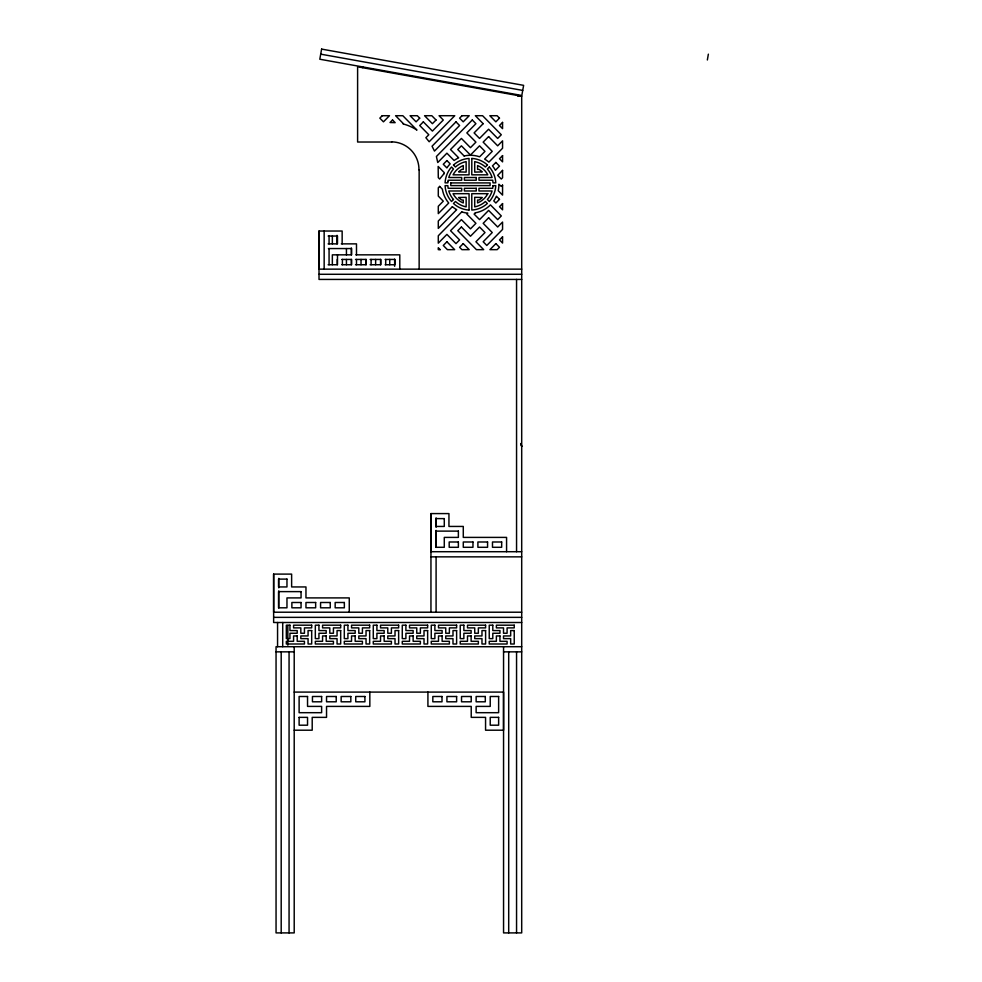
<?xml version="1.0" encoding="UTF-8"?>
<svg xmlns="http://www.w3.org/2000/svg" width="982" height="982" viewBox="0 0 982 982"><rect width="100%" height="100%" fill="white"/><g stroke="black" fill="none" stroke-linecap="round" stroke-linejoin="round"><path stroke-width="1.47" d="M349.261 612.216L349.261 597.903L305.967 597.903L305.967 586.941L291.629 586.941L291.629 574.102L273.634 574.102L273.634 612.216L521.7 612.216M342.153 243.867L342.153 231.028L319.015 231.028L319.015 269.142L521.7 269.142M506.577 551.712L506.577 537.399L463.283 537.399L463.283 526.438L448.946 526.438L448.946 513.586L430.951 513.586L430.951 551.712L521.7 551.712M707.359 59.988L708.366 54.157M487.379 165.013L485.415 167.014A22.426 22.426 0 0 0 474.711 161.625L474.711 172.108L482.248 171.911A17.038 17.038 0 0 0 479.007 169.395L477.583 169.395L477.583 165.577A19.873 19.873 0 0 1 487.796 174.845L471.777 174.833L471.814 158.458M517.845 96.236L521.7 96.236L521.7 932.9L503.557 932.9L503.557 646.708M391.793 142.022L357.608 142.022L357.608 66.788L521.7 96.236M328.135 236.036L337.489 236.036L337.489 243.867L328.135 243.867M341.306 243.867L356.491 243.867L356.491 254.841M328.43 248.556L351.581 248.556L351.581 254.841L332.346 254.841L332.346 264.735M355.828 254.841L399.784 254.841L399.784 269.142M341.846 259.432L351.581 259.432L351.581 264.735L341.846 264.735M355.496 259.432L366.176 259.432L366.176 264.735L355.496 264.735M370.104 259.432L380.783 259.432L380.783 264.735L370.104 264.735M385.14 259.432L394.874 259.432L394.874 264.735L385.14 264.735M328.135 264.735L337.489 264.735L337.489 254.841M319.015 274.285L521.7 274.285M521.7 279.428L319.015 279.428L319.015 231.028M430.951 556.855L521.7 556.855M273.634 617.359L521.7 617.359M521.7 622.502L273.634 622.502L273.634 574.102M521.7 646.708L276.052 646.708L276.052 932.9L294.207 932.9L294.207 646.708M276.052 651.852L294.207 651.852M503.557 651.852L521.7 651.852M294.207 692.089L503.557 692.089L503.557 730.203L485.562 730.203L485.562 717.363L471.225 717.363L471.225 706.402L427.919 706.402L427.919 692.089M294.207 730.203L312.202 730.203L312.202 717.363L326.54 717.363L326.54 706.402L369.833 706.402L369.833 692.089M320.709 54.157L522.719 90.405M464.118 155.966L457.772 149.522L461.405 145.827L470.464 155.058L479.535 145.827L484.973 151.363L479.633 156.801A28.122 28.122 0 0 0 464.118 155.978M453.475 165.013L455.439 167.014A22.426 22.426 0 0 1 466.143 161.625L466.143 172.108L458.606 171.911A17.038 17.038 0 0 1 461.847 169.395L463.271 169.395L463.271 165.577A19.873 19.873 0 0 0 453.058 174.845L469.065 174.833L469.04 158.458A25.115 25.115 0 0 0 453.488 165.025M520.742 443.52L521.7 446.258M520.742 443.668L521.7 446.503M516.557 279.428L516.557 551.712M516.557 651.852L516.557 932.9M508.701 651.852L508.701 932.9M469.04 210.062L469.065 193.675L453.033 193.675A19.873 19.873 0 0 0 463.258 202.943L463.271 200.033L461.847 200.033A17.038 17.038 0 0 1 458.606 197.505L466.143 197.308L466.143 206.871A22.426 22.426 0 0 1 455.439 201.494L453.475 203.495A25.115 25.115 0 0 0 468.93 210.074M436.094 517.87L436.094 527.309M436.094 530.366L436.094 547.416M436.094 556.855L436.094 612.216M430.951 513.586L430.951 612.216M419.142 169.849L419.142 269.142M394.641 259.125L394.641 266.282M389.731 259.432L389.731 264.735M385.693 259.432L385.693 264.735M380.55 259.432L380.55 264.735M375.64 259.432L375.64 264.735M371.098 259.432L371.098 264.735M365.955 259.432L365.955 264.735M362.751 66.788L362.751 67.709M361.032 259.432L361.032 264.735M356.491 259.432L356.491 264.735M351.347 247.98L351.347 254.841M351.347 259.432L351.347 264.735M346.437 248.556L346.437 254.841M346.437 259.432L346.437 264.735M342.399 259.432L342.399 264.735M337.256 259.432L337.256 264.735M337.01 235.312L337.01 243.867M332.346 236.036L332.346 243.867M329.068 236.036L329.068 243.867M329.068 248.556L329.068 264.735M324.158 231.028L324.158 269.142M289.064 651.852L289.064 932.9M287.849 625.534L287.849 645.199M282.706 622.502L282.706 646.708M281.196 651.852L281.196 932.9M278.778 578.373L278.778 587.825M278.778 590.869L278.778 607.919M277.562 622.502L277.562 646.708M391.806 141.874A27.582 27.582 0 0 1 418.958 169.849M471.925 158.433A25.115 25.115 0 0 1 487.489 165.025M299.117 717.363L299.117 725.195L307.538 725.195L307.538 717.363L299.117 717.363M450.775 182.91L450.775 185.598L490.079 185.598L490.079 182.91L450.775 182.91M447.952 181.523L447.841 182.848L445.079 182.848A25.998 25.998 0 0 1 451.511 167.001L453.475 169.002A23.102 23.102 0 0 0 448.774 177.521L461.712 177.521L461.712 180.222L448.148 180.222L447.952 181.523M493.013 185.659L492.706 188.299L478.971 188.299L478.971 190.987L492.08 190.987A23.102 23.102 0 0 1 487.379 199.518L489.331 201.506A25.998 25.998 0 0 0 495.775 185.659L493.013 185.659M321.617 49.1L319.801 59.227L521.81 95.475L523.627 85.348L321.617 49.1M443.778 173.974L439.654 179.031L438.291 177.632L438.168 166.437L444.294 172.672L443.778 173.974M382.219 115.716L379.838 118.147L383.459 121.829L389.473 115.716L382.219 115.716M392.53 119.988L390.026 122.529L395.157 122.652L392.53 119.988M403.406 123.683L403.136 123.953A45.884 45.884 0 0 1 416.945 130.078L402.841 115.716L395.586 115.716L403.406 123.683M419.707 118.159L416.098 121.829L410.095 115.716L417.313 115.716L419.707 118.159M423.34 121.854L419.731 125.524L428.803 134.755L425.881 137.713L429.171 141.752L454.752 115.716L439.077 115.716L443.287 120.013L432.411 131.085L423.34 121.854M436.033 120.013L432.411 123.695L424.568 115.716L431.822 115.716L436.033 120.013M455.979 121.854L432.055 146.208L434.474 151.081L459.588 125.524L455.979 121.854M462.006 115.716L459.601 118.159L463.209 121.829L469.224 115.716L462.006 115.716M472.281 119.988L436.401 156.506L437.739 162.533L446.908 153.192L454.089 160.496A28.343 28.343 0 0 1 458.68 157.82L450.517 149.522L461.405 138.437L470.464 147.668L475.914 142.132L466.843 132.901L475.914 123.683L472.281 119.988M446.908 160.569L443.287 164.264L446.884 167.922A29.043 29.043 0 0 1 450.161 163.871L446.908 160.569M483.156 123.683L474.097 132.901L479.535 138.437L488.606 129.219L497.665 138.437L501.299 134.755L482.592 115.716L475.337 115.716L483.156 123.683M499.482 118.147L495.861 121.829L489.846 115.716L497.101 115.716L499.482 118.147M439.654 186.408L438.291 187.795L438.291 196.093L443.287 201.175L438.291 206.257L438.291 213.634L448.713 203.029A29.129 29.129 0 0 1 442.33 189.121L439.654 186.408M488.606 136.596L483.156 142.132L492.228 151.363L484.617 159.109A28.588 28.588 0 0 1 488.876 162.153L502.563 148.233L502.563 140.843L497.665 145.827L488.606 136.596M502.563 122.394L499.482 125.524L502.563 128.654L502.563 122.394M453.475 199.518L451.524 201.506A25.998 25.998 0 0 1 445.079 185.659L447.841 185.659L448.148 188.299L461.712 188.299L461.712 190.987L448.774 190.987A23.102 23.102 0 0 0 453.475 199.518M489.331 167.014L487.379 169.002A23.102 23.102 0 0 1 492.08 177.521L478.971 177.521L478.971 180.222L492.706 180.222L493.013 182.848L495.775 182.848A25.998 25.998 0 0 0 489.343 167.001M452.371 206.686L438.291 221.024L438.291 228.401L456.691 209.669A28.539 28.539 0 0 1 452.371 206.686M495.861 162.435L492.473 165.884A28.908 28.908 0 0 1 495.407 170.279L499.482 166.13L495.861 162.435M502.563 155.61L499.482 158.74L502.563 161.87L502.563 155.61M461.761 211.891L438.291 235.778L438.291 243.168L446.908 234.391L455.979 243.622L459.601 239.927L450.542 230.696L461.417 219.624L470.488 228.855L475.926 223.319L466.855 214.088L467.8 213.131A27.962 27.962 0 0 1 461.761 211.891M502.563 170.377L497.665 175.348L501.299 179.043L502.563 177.754L502.563 170.377M446.908 241.768L443.287 245.463L447.411 249.661L454.666 249.661L446.908 241.768M461.417 227.014L457.796 230.696L476.43 249.661L483.684 249.661L475.926 241.768L484.998 232.55L479.56 227.014L470.488 236.232L461.417 227.014M475.362 212.824L474.11 214.088L479.56 219.624L488.619 210.394L497.69 219.624L501.311 215.93L490.46 204.882A28.282 28.282 0 0 1 475.362 212.836M502.563 185.144L501.299 186.42L498.93 184.26A29.595 29.595 0 0 1 498.218 190.68L502.563 195.099L502.563 185.144M499.482 199.346L495.873 203.016L493.774 200.88A29.116 29.116 0 0 0 496.401 196.204L499.482 199.346M463.234 243.622L459.601 247.304L461.921 249.661L469.175 249.661L463.234 243.622M488.619 217.783L483.181 223.319L492.252 232.55L483.181 241.768L486.802 245.463L502.563 229.432L502.563 222.055L497.69 227.014L488.619 217.783M502.563 203.593L499.507 206.711L502.563 209.817L502.563 203.593M495.873 243.622L489.932 249.661L497.15 249.661L499.482 247.292L495.873 243.622M502.563 236.809L499.507 239.927L502.563 243.045L502.563 236.809M476.258 177.521L464.412 177.521L464.412 180.222L476.258 180.222L476.258 177.521M476.258 188.299L464.412 188.299L464.412 190.987L476.258 190.987L476.258 188.299M487.821 193.675L471.777 193.675L471.814 210.062A25.115 25.115 0 0 0 487.367 203.483L485.415 201.506A22.426 22.426 0 0 1 474.711 206.883L474.711 197.308L482.248 197.505A17.025 17.025 0 0 1 479.007 200.033L477.583 200.033L477.583 202.93A19.873 19.873 0 0 0 487.796 193.675M440.157 249.661L438.291 249.661L438.291 247.759L440.157 249.661M444.281 518.606L435.861 518.606L435.861 526.438L444.281 526.438L444.281 518.606M458.373 531.115L435.861 531.115L435.861 547.293L444.281 547.293L444.281 537.399L458.373 537.399L458.373 531.115M458.373 541.99L449.191 541.99L449.191 547.293L458.373 547.293L458.373 541.99M472.968 541.99L463.283 541.99L463.283 547.293L472.968 547.293L472.968 541.99M487.575 541.99L477.89 541.99L477.89 547.293L487.575 547.293L487.575 541.99M501.667 541.99L492.485 541.99L492.485 547.293L501.667 547.293L501.667 541.99M286.965 579.11L278.544 579.11L278.544 586.941L286.965 586.941L286.965 579.11M301.057 591.618L278.544 591.618L278.544 607.809L286.965 607.809L286.965 597.903L301.057 597.903L301.057 591.618M301.057 602.494L291.875 602.494L291.875 607.809L301.057 607.809L301.057 602.494M315.652 602.494L305.967 602.494L305.967 607.809L315.652 607.809L315.652 602.494M330.259 602.494L320.574 602.494L320.574 607.809L330.259 607.809L330.259 602.494M344.351 602.494L335.169 602.494L335.169 607.809L344.351 607.809L344.351 602.494M289.948 625.19L286.327 625.19L286.327 638.631L289.948 638.631L289.948 633.255L297.202 633.255L297.202 630.567L289.948 630.567L289.948 625.19M311.687 625.19L293.581 625.19L293.581 627.879L300.823 627.879L300.823 633.255L304.445 633.255L304.445 627.879L311.687 627.879L311.687 625.19M318.941 625.19L315.32 625.19L315.32 638.631L318.941 638.631L318.941 633.255L326.184 633.255L326.184 630.567L318.941 630.567L318.941 625.19M340.68 625.19L322.562 625.19L322.562 627.879L329.805 627.879L329.805 633.255L333.426 633.255L333.426 627.879L340.68 627.879L340.68 625.19M347.923 625.19L344.301 625.19L344.301 638.631L347.923 638.631L347.923 633.255L355.165 633.255L355.165 630.567L347.923 630.567L347.923 625.19M369.662 625.19L351.544 625.19L351.544 627.879L358.798 627.879L358.798 633.255L362.419 633.255L362.419 627.879L369.662 627.879L369.662 625.19M376.904 625.19L373.283 625.19L373.283 638.631L376.904 638.631L376.904 633.255L384.158 633.255L384.158 630.567L376.904 630.567L376.904 625.19M398.643 625.19L380.537 625.19L380.537 627.879L387.78 627.879L387.78 633.255L391.401 633.255L391.401 627.879L398.643 627.879L398.643 625.19M405.897 625.19L402.276 625.19L402.276 638.631L405.897 638.631L405.897 633.255L413.14 633.255L413.14 630.567L405.897 630.567L405.897 625.19M427.636 625.19L409.519 625.19L409.519 627.879L416.761 627.879L416.761 633.255L420.382 633.255L420.382 627.879L427.636 627.879L427.636 625.19M434.879 625.19L431.258 625.19L431.258 638.631L434.879 638.631L434.879 633.255L442.121 633.255L442.121 630.567L434.879 630.567L434.879 625.19M456.618 625.19L438.5 625.19L438.5 627.879L445.754 627.879L445.754 633.255L449.375 633.255L449.375 627.879L456.618 627.879L456.618 625.19M463.86 625.19L460.239 625.19L460.239 638.631L463.86 638.631L463.86 633.255L471.115 633.255L471.115 630.567L463.86 630.567L463.86 625.19M485.599 625.19L467.493 625.19L467.493 627.879L474.736 627.879L474.736 633.255L478.357 633.255L478.357 627.879L485.599 627.879L485.599 625.19M492.804 625.19L489.232 625.19L489.232 638.631L492.804 638.631L492.804 633.255L499.948 633.255L499.948 630.567L492.804 630.567L492.804 625.19M514.237 625.19L496.376 625.19L496.376 627.879L503.521 627.879L503.521 633.255L507.093 633.255L507.093 627.879L514.237 627.879L514.237 625.19M311.687 630.567L308.066 630.567L308.066 635.943L300.823 635.943L300.823 638.631L308.066 638.631L308.066 643.996L311.687 643.996L311.687 630.567M340.68 630.567L337.059 630.567L337.059 635.943L329.805 635.943L329.805 638.631L337.059 638.631L337.059 643.996L340.68 643.996L340.68 630.567M369.662 630.567L366.041 630.567L366.041 635.943L358.798 635.943L358.798 638.631L366.041 638.631L366.041 643.996L369.662 643.996L369.662 630.567M398.643 630.567L395.022 630.567L395.022 635.943L387.78 635.943L387.78 638.631L395.022 638.631L395.022 643.996L398.643 643.996L398.643 630.567M427.636 630.567L424.015 630.567L424.015 635.943L416.761 635.943L416.761 638.631L424.015 638.631L424.015 643.996L427.636 643.996L427.636 630.567M456.618 630.567L452.997 630.567L452.997 635.943L445.754 635.943L445.754 638.631L452.997 638.631L452.997 643.996L456.618 643.996L456.618 630.567M485.599 630.567L481.978 630.567L481.978 635.943L474.736 635.943L474.736 638.631L481.978 638.631L481.978 643.996L485.599 643.996L485.599 630.567M514.237 630.567L510.665 630.567L510.665 635.943L503.521 635.943L503.521 638.631L510.665 638.631L510.665 644.008L514.237 644.008L514.237 630.567M297.202 635.943L293.581 635.943L293.581 641.307L286.327 641.307L286.327 643.996L304.445 643.996L304.445 641.307L297.202 641.307L297.202 635.943M326.184 635.943L322.562 635.943L322.562 641.307L315.32 641.307L315.32 643.996L333.426 643.996L333.426 641.307L326.184 641.307L326.184 635.943M355.165 635.943L351.544 635.943L351.544 641.307L344.301 641.307L344.301 643.996L362.419 643.996L362.419 641.307L355.165 641.307L355.165 635.943M384.158 635.943L380.537 635.943L380.537 641.307L373.283 641.307L373.283 643.996L391.401 643.996L391.401 641.307L384.158 641.307L384.158 635.943M413.14 635.943L409.519 635.943L409.519 641.307L402.276 641.307L402.276 643.996L420.382 643.996L420.382 641.307L413.14 641.307L413.14 635.943M442.121 635.943L438.5 635.943L438.5 641.307L431.258 641.307L431.258 643.996L449.375 643.996L449.375 641.307L442.121 641.307L442.121 635.943M471.115 635.943L467.493 635.943L467.493 641.307L460.239 641.307L460.239 643.996L478.357 643.996L478.357 641.307L471.115 641.307L471.115 635.943M499.948 635.943L496.376 635.943L496.376 641.32L489.232 641.32L489.232 643.996L507.093 644.008L507.093 641.32L499.948 641.32L499.948 635.943M307.538 696.496L299.117 696.496L299.117 712.687L321.63 712.687L321.63 706.402L307.538 706.402L307.538 696.496M321.63 696.496L312.448 696.496L312.448 701.799L321.63 701.799L321.63 696.496M336.225 696.496L326.54 696.496L326.54 701.799L336.225 701.799L336.225 696.496M350.832 696.496L341.147 696.496L341.147 701.799L350.832 701.799L350.832 696.496M364.923 696.496L355.742 696.496L355.742 701.799L364.923 701.799L364.923 696.496M442.01 696.496L432.829 696.496L432.829 701.799L442.01 701.799L442.01 696.496M456.618 696.496L446.92 696.496L446.92 701.799L456.618 701.799L456.618 696.496M471.225 696.496L461.528 696.496L461.528 701.799L471.225 701.799L471.225 696.496M485.304 696.496L476.135 696.496L476.135 701.799L485.304 701.799L485.304 696.496M498.635 696.496L490.227 696.496L490.227 706.402L476.135 706.402L476.135 712.687L498.635 712.687L498.635 696.496M498.635 717.363L490.227 717.363L490.227 725.195L498.635 725.195L498.635 717.363"/></g></svg>
